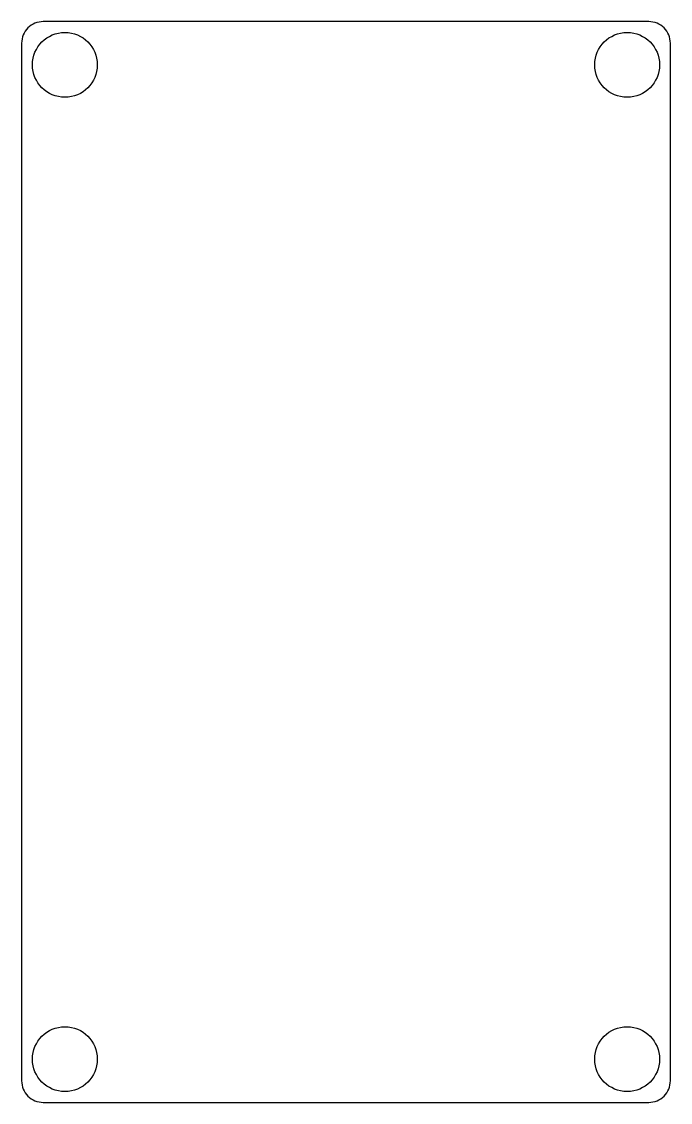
# Model space of a CAD drawing. Header units: millimetres. Extents: x -31.4 to -1.4, y -50 to 0.
import ezdxf

# ---------------------------------------------------------------- set-up
doc = ezdxf.new("R2010")
doc.units = ezdxf.units.MM
doc.layers.get('0').update_dxf_attribs({"linetype": 'CONTINUOUS'})

msp = doc.modelspace()

# ---------------------------------------------------------------- linework, layer by layer
msp.add_lwpolyline([(-31.361, -49, 0.414214), (-30.361, -50), (-2.361, -50, 0.414214), (-1.361, -49), (-1.361, -1, 0.414214), (-2.361, 0), (-30.361, 0, 0.414214), (-31.361, -1)], format="xyb", close=True)
for centre in [(-3.361, -2), (-29.361, -2), (-29.361, -48), (-3.361, -48)]:
    msp.add_circle(centre, 1.5)

doc.saveas('drawing.dxf')
